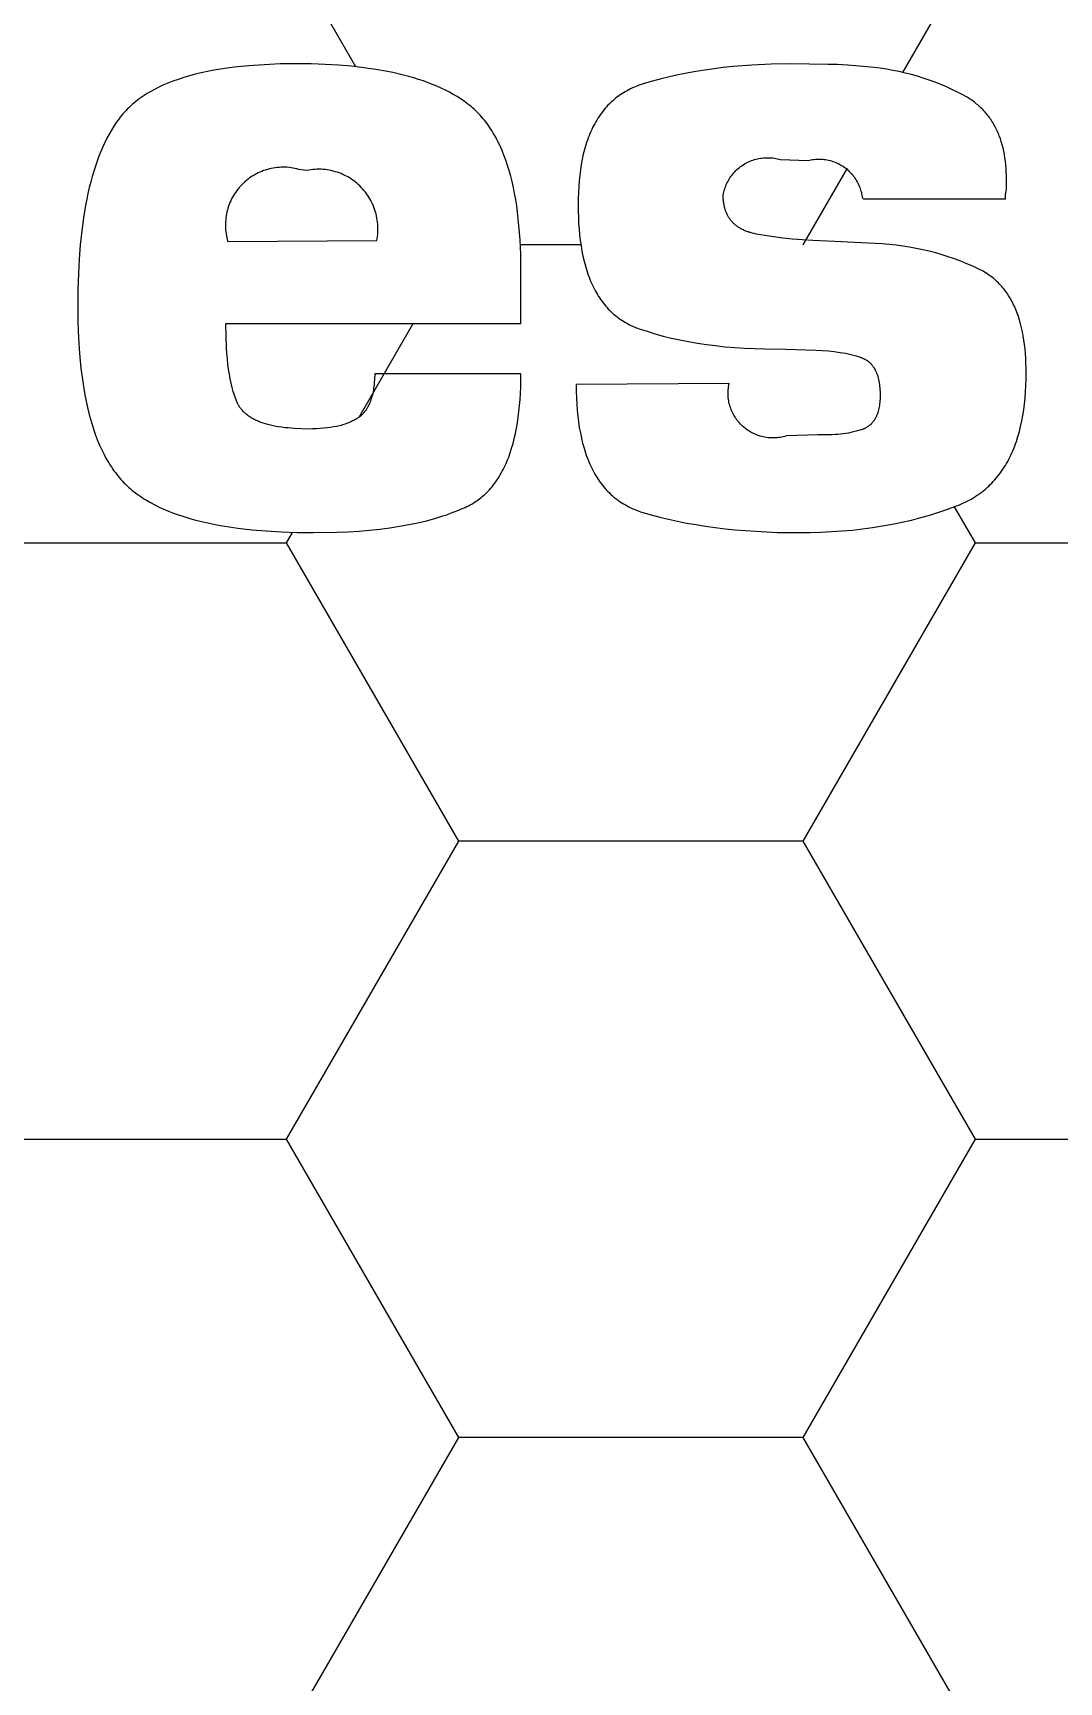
# Model space of a CAD drawing. Header units: millimetres. Extents: x 0 to 80, y 0 to 69.3.
# Drawn here: x 58.72 to 67.67, y 24.75 to 39.13 of the extents above; entities that cross this region are included whole.
import ezdxf

# ---------------------------------------------------------------- set-up
doc = ezdxf.new("R2010")
doc.units = ezdxf.units.MM
doc.header["$MEASUREMENT"] = 0
doc.layers.add('HEX_BACKGROUND', color=3, linetype='CONTINUOUS')
doc.layers.add('TEXT', color=5, linetype='CONTINUOUS')

msp = doc.modelspace()

# ---------------------------------------------------------------- linework, layer by layer
at = {"layer": 'HEX_BACKGROUND'}
for p, q in [((61.541, 38.832), (60.936, 39.88)), ((66.94, 39.88), (66.307, 38.783)), ((65.825, 37.948), (65.439, 37.28)), ((63.503, 37.28), (62.974, 37.28)), ((61.569, 35.776), (62.041, 36.594)), ((66.057, 36.21), (66.07, 36.188)), ((66.759, 34.994), (66.94, 34.68)), ((57.934, 34.68), (60.936, 34.68)), ((60.936, 34.68), (60.989, 34.772)), ((62.437, 32.08), (60.936, 34.68)), ((66.94, 34.68), (65.439, 32.08)), ((66.94, 34.68), (69.943, 34.68)), ((60.936, 29.48), (62.437, 32.08)), ((65.439, 32.08), (62.437, 32.08)), ((65.439, 32.08), (66.94, 29.48)), ((57.934, 29.48), (60.936, 29.48)), ((62.437, 26.88), (60.936, 29.48)), ((66.94, 29.48), (65.439, 26.88)), ((66.94, 29.48), (69.943, 29.48)), ((60.936, 24.28), (62.437, 26.88)), ((65.439, 26.88), (62.437, 26.88)), ((65.439, 26.88), (66.94, 24.28))]:
    msp.add_line(p, q, dxfattribs=at)
at = {"layer": 'TEXT'}
for p, q in [((60.48, 38.828), (60.419, 38.82)), ((60.607, 38.841), (60.48, 38.828)), ((60.74, 38.85), (60.607, 38.841)), ((60.88, 38.856), (60.74, 38.85)), ((61.026, 38.858), (60.88, 38.856)), ((61.152, 38.856), (61.026, 38.858)), ((61.273, 38.852), (61.152, 38.856)), ((61.39, 38.846), (61.273, 38.852)), ((61.503, 38.836), (61.39, 38.846)), ((61.611, 38.824), (61.503, 38.836)), ((64.827, 38.834), (64.745, 38.825)), ((64.993, 38.847), (64.827, 38.834)), ((65.163, 38.855), (64.993, 38.847)), ((65.338, 38.858), (65.163, 38.855)), ((65.656, 38.853), (65.338, 38.858)), ((65.742, 38.851), (65.656, 38.853)), ((65.828, 38.846), (65.742, 38.851)), ((66, 38.832), (65.828, 38.846)), ((66.057, 38.826), (66, 38.832)), ((66.113, 38.819), (66.057, 38.826)), ((59.901, 38.688), (59.858, 38.67)), ((59.945, 38.705), (59.901, 38.688)), ((59.992, 38.722), (59.945, 38.705)), ((60.039, 38.737), (59.992, 38.722)), ((60.089, 38.752), (60.039, 38.737)), ((60.14, 38.766), (60.089, 38.752)), ((60.192, 38.778), (60.14, 38.766)), ((60.247, 38.79), (60.192, 38.778)), ((60.303, 38.801), (60.247, 38.79)), ((60.36, 38.811), (60.303, 38.801)), ((60.419, 38.82), (60.36, 38.811)), ((61.715, 38.809), (61.611, 38.824)), ((61.815, 38.791), (61.715, 38.809)), ((61.863, 38.781), (61.815, 38.791)), ((61.91, 38.771), (61.863, 38.781)), ((61.956, 38.759), (61.91, 38.771)), ((62.001, 38.747), (61.956, 38.759)), ((62.045, 38.735), (62.001, 38.747)), ((62.088, 38.722), (62.045, 38.735)), ((62.129, 38.708), (62.088, 38.722)), ((62.17, 38.693), (62.129, 38.708)), ((62.209, 38.678), (62.17, 38.693)), ((64.055, 38.686), (64.037, 38.68)), ((64.128, 38.706), (64.055, 38.686)), ((64.202, 38.726), (64.128, 38.706)), ((64.276, 38.744), (64.202, 38.726)), ((64.352, 38.761), (64.276, 38.744)), ((64.428, 38.776), (64.352, 38.761)), ((64.506, 38.791), (64.428, 38.776)), ((64.585, 38.803), (64.506, 38.791)), ((64.664, 38.815), (64.585, 38.803)), ((64.745, 38.825), (64.664, 38.815)), ((66.169, 38.81), (66.113, 38.819)), ((66.224, 38.8), (66.169, 38.81)), ((66.278, 38.79), (66.224, 38.8)), ((66.332, 38.777), (66.278, 38.79)), ((66.385, 38.764), (66.332, 38.777)), ((66.437, 38.749), (66.385, 38.764)), ((66.489, 38.733), (66.437, 38.749)), ((66.54, 38.716), (66.489, 38.733)), ((66.591, 38.698), (66.54, 38.716)), ((66.641, 38.678), (66.591, 38.698)), ((59.636, 38.54), (59.62, 38.527)), ((59.652, 38.552), (59.636, 38.54)), ((59.669, 38.564), (59.652, 38.552)), ((59.686, 38.575), (59.669, 38.564)), ((59.703, 38.587), (59.686, 38.575)), ((59.721, 38.598), (59.703, 38.587)), ((59.74, 38.609), (59.721, 38.598)), ((59.758, 38.62), (59.74, 38.609)), ((59.778, 38.63), (59.758, 38.62)), ((59.797, 38.64), (59.778, 38.63)), ((59.817, 38.65), (59.797, 38.64)), ((59.858, 38.67), (59.817, 38.65)), ((62.247, 38.662), (62.209, 38.678)), ((62.285, 38.645), (62.247, 38.662)), ((62.321, 38.628), (62.285, 38.645)), ((62.356, 38.61), (62.321, 38.628)), ((62.39, 38.591), (62.356, 38.61)), ((62.423, 38.572), (62.39, 38.591)), ((62.454, 38.551), (62.423, 38.572)), ((62.485, 38.531), (62.454, 38.551)), ((63.79, 38.544), (63.777, 38.532)), ((63.803, 38.555), (63.79, 38.544)), ((63.817, 38.566), (63.803, 38.555)), ((63.831, 38.576), (63.817, 38.566)), ((63.845, 38.586), (63.831, 38.576)), ((63.859, 38.596), (63.845, 38.586)), ((63.874, 38.605), (63.859, 38.596)), ((63.889, 38.614), (63.874, 38.605)), ((63.905, 38.623), (63.889, 38.614)), ((63.92, 38.631), (63.905, 38.623)), ((63.936, 38.639), (63.92, 38.631)), ((63.952, 38.647), (63.936, 38.639)), ((63.969, 38.654), (63.952, 38.647)), ((63.986, 38.661), (63.969, 38.654)), ((64.003, 38.668), (63.986, 38.661)), ((64.02, 38.674), (64.003, 38.668)), ((64.037, 38.68), (64.02, 38.674)), ((66.691, 38.657), (66.641, 38.678)), ((66.739, 38.635), (66.691, 38.657)), ((66.788, 38.611), (66.739, 38.635)), ((66.835, 38.587), (66.788, 38.611)), ((66.859, 38.574), (66.835, 38.587)), ((66.87, 38.567), (66.859, 38.574)), ((66.881, 38.56), (66.87, 38.567)), ((66.892, 38.553), (66.881, 38.56)), ((66.903, 38.546), (66.892, 38.553)), ((66.914, 38.538), (66.903, 38.546)), ((66.924, 38.531), (66.914, 38.538)), ((59.495, 38.405), (59.484, 38.391)), ((59.508, 38.42), (59.495, 38.405)), ((59.52, 38.434), (59.508, 38.42)), ((59.533, 38.448), (59.52, 38.434)), ((59.547, 38.462), (59.533, 38.448)), ((59.561, 38.475), (59.547, 38.462)), ((59.575, 38.489), (59.561, 38.475)), ((59.589, 38.502), (59.575, 38.489)), ((59.604, 38.515), (59.589, 38.502)), ((59.62, 38.527), (59.604, 38.515)), ((62.515, 38.509), (62.485, 38.531)), ((62.529, 38.498), (62.515, 38.509)), ((62.543, 38.487), (62.529, 38.498)), ((62.557, 38.475), (62.543, 38.487)), ((62.571, 38.463), (62.557, 38.475)), ((62.585, 38.45), (62.571, 38.463)), ((62.598, 38.437), (62.585, 38.45)), ((62.611, 38.424), (62.598, 38.437)), ((62.624, 38.41), (62.611, 38.424)), ((62.636, 38.396), (62.624, 38.41)), ((62.649, 38.382), (62.636, 38.396)), ((63.661, 38.398), (63.651, 38.383)), ((63.671, 38.413), (63.661, 38.398)), ((63.682, 38.428), (63.671, 38.413)), ((63.693, 38.442), (63.682, 38.428)), ((63.704, 38.456), (63.693, 38.442)), ((63.715, 38.47), (63.704, 38.456)), ((63.727, 38.483), (63.715, 38.47)), ((63.739, 38.496), (63.727, 38.483)), ((63.751, 38.508), (63.739, 38.496)), ((63.764, 38.52), (63.751, 38.508)), ((63.777, 38.532), (63.764, 38.52)), ((66.934, 38.523), (66.924, 38.531)), ((66.944, 38.515), (66.934, 38.523)), ((66.954, 38.507), (66.944, 38.515)), ((66.964, 38.499), (66.954, 38.507)), ((66.973, 38.491), (66.964, 38.499)), ((66.983, 38.482), (66.973, 38.491)), ((66.992, 38.474), (66.983, 38.482)), ((67.001, 38.465), (66.992, 38.474)), ((67.01, 38.456), (67.001, 38.465)), ((67.018, 38.447), (67.01, 38.456)), ((67.027, 38.437), (67.018, 38.447)), ((67.035, 38.428), (67.027, 38.437)), ((67.043, 38.418), (67.035, 38.428)), ((67.051, 38.408), (67.043, 38.418)), ((67.059, 38.399), (67.051, 38.408)), ((67.066, 38.388), (67.059, 38.399)), ((59.409, 38.28), (59.389, 38.245)), ((59.429, 38.313), (59.409, 38.28)), ((59.45, 38.345), (59.429, 38.313)), ((59.461, 38.361), (59.45, 38.345)), ((59.472, 38.376), (59.461, 38.361)), ((59.484, 38.391), (59.472, 38.376)), ((62.661, 38.367), (62.649, 38.382)), ((62.673, 38.352), (62.661, 38.367)), ((62.684, 38.337), (62.673, 38.352)), ((62.696, 38.321), (62.684, 38.337)), ((62.707, 38.304), (62.696, 38.321)), ((62.718, 38.288), (62.707, 38.304)), ((62.729, 38.271), (62.718, 38.288)), ((62.739, 38.254), (62.729, 38.271)), ((62.75, 38.236), (62.739, 38.254)), ((63.589, 38.266), (63.581, 38.248)), ((63.597, 38.284), (63.589, 38.266)), ((63.605, 38.301), (63.597, 38.284)), ((63.614, 38.318), (63.605, 38.301)), ((63.623, 38.335), (63.614, 38.318)), ((63.632, 38.351), (63.623, 38.335)), ((63.641, 38.367), (63.632, 38.351)), ((63.651, 38.383), (63.641, 38.367)), ((67.073, 38.378), (67.066, 38.388)), ((67.08, 38.368), (67.073, 38.378)), ((67.087, 38.357), (67.08, 38.368)), ((67.094, 38.346), (67.087, 38.357)), ((67.101, 38.335), (67.094, 38.346)), ((67.107, 38.324), (67.101, 38.335)), ((67.113, 38.313), (67.107, 38.324)), ((67.119, 38.302), (67.113, 38.313)), ((67.125, 38.29), (67.119, 38.302)), ((67.131, 38.278), (67.125, 38.29)), ((67.136, 38.266), (67.131, 38.278)), ((67.141, 38.254), (67.136, 38.266)), ((67.147, 38.242), (67.141, 38.254)), ((59.333, 38.133), (59.316, 38.093)), ((59.351, 38.172), (59.333, 38.133)), ((59.369, 38.209), (59.351, 38.172)), ((59.389, 38.245), (59.369, 38.209)), ((62.76, 38.218), (62.75, 38.236)), ((62.77, 38.199), (62.76, 38.218)), ((62.779, 38.181), (62.77, 38.199)), ((62.798, 38.142), (62.779, 38.181)), ((62.816, 38.102), (62.798, 38.142)), ((63.535, 38.111), (63.524, 38.069)), ((63.547, 38.152), (63.535, 38.111)), ((63.553, 38.172), (63.547, 38.152)), ((63.56, 38.191), (63.553, 38.172)), ((63.567, 38.211), (63.56, 38.191)), ((63.574, 38.229), (63.567, 38.211)), ((63.581, 38.248), (63.574, 38.229)), ((67.151, 38.23), (67.147, 38.242)), ((67.161, 38.204), (67.151, 38.23)), ((67.169, 38.179), (67.161, 38.204)), ((67.177, 38.152), (67.169, 38.179)), ((67.184, 38.125), (67.177, 38.152)), ((67.19, 38.097), (67.184, 38.125)), ((59.269, 37.966), (59.255, 37.921)), ((59.284, 38.01), (59.269, 37.966)), ((59.3, 38.052), (59.284, 38.01)), ((59.316, 38.093), (59.3, 38.052)), ((62.832, 38.06), (62.816, 38.102)), ((62.848, 38.017), (62.832, 38.06)), ((62.863, 37.972), (62.848, 38.017)), ((62.877, 37.926), (62.863, 37.972)), ((63.506, 37.981), (63.499, 37.934)), ((63.515, 38.026), (63.506, 37.981)), ((63.524, 38.069), (63.515, 38.026)), ((64.896, 37.961), (64.907, 37.969)), ((64.907, 37.969), (64.918, 37.977)), ((64.918, 37.977), (64.929, 37.984)), ((64.929, 37.984), (64.941, 37.991)), ((64.941, 37.991), (64.953, 37.997)), ((64.953, 37.997), (64.965, 38.003)), ((64.965, 38.003), (64.978, 38.008)), ((64.978, 38.008), (64.99, 38.014)), ((64.99, 38.014), (65.003, 38.018)), ((65.003, 38.018), (65.016, 38.022)), ((65.016, 38.022), (65.029, 38.026)), ((65.029, 38.026), (65.042, 38.029)), ((65.042, 38.029), (65.055, 38.032)), ((65.055, 38.032), (65.069, 38.035)), ((65.069, 38.035), (65.082, 38.036)), ((65.082, 38.036), (65.096, 38.038)), ((65.096, 38.038), (65.109, 38.039)), ((65.109, 38.039), (65.123, 38.039)), ((65.123, 38.039), (65.136, 38.039)), ((65.136, 38.039), (65.15, 38.039)), ((65.15, 38.039), (65.163, 38.038)), ((65.163, 38.038), (65.177, 38.037)), ((65.177, 38.037), (65.19, 38.035)), ((65.19, 38.035), (65.204, 38.033)), ((65.204, 38.033), (65.217, 38.03)), ((65.217, 38.03), (65.23, 38.027)), ((65.23, 38.027), (65.243, 38.023)), ((65.243, 38.023), (65.484, 38.014)), ((65.484, 38.014), (65.497, 38.017)), ((65.497, 38.017), (65.509, 38.02)), ((65.509, 38.02), (65.522, 38.022)), ((65.522, 38.022), (65.535, 38.024)), ((65.535, 38.024), (65.548, 38.025)), ((65.548, 38.025), (65.561, 38.026)), ((65.561, 38.026), (65.574, 38.027)), ((65.574, 38.027), (65.586, 38.027)), ((65.586, 38.027), (65.599, 38.026)), ((65.599, 38.026), (65.612, 38.025)), ((65.612, 38.025), (65.625, 38.024)), ((65.625, 38.024), (65.638, 38.022)), ((65.638, 38.022), (65.651, 38.02)), ((65.651, 38.02), (65.663, 38.017)), ((65.663, 38.017), (65.676, 38.014)), ((65.676, 38.014), (65.688, 38.011)), ((65.688, 38.011), (65.701, 38.007)), ((65.701, 38.007), (65.713, 38.002)), ((65.713, 38.002), (65.725, 37.998)), ((65.725, 37.998), (65.737, 37.992)), ((65.737, 37.992), (65.749, 37.987)), ((65.749, 37.987), (65.76, 37.981)), ((65.76, 37.981), (65.771, 37.975)), ((65.771, 37.975), (65.782, 37.968)), ((65.782, 37.968), (65.793, 37.961)), ((67.196, 38.068), (67.19, 38.097)), ((67.201, 38.039), (67.196, 38.068)), ((67.205, 38.009), (67.201, 38.039)), ((67.208, 37.979), (67.205, 38.009)), ((67.211, 37.948), (67.208, 37.979)), ((59.228, 37.827), (59.216, 37.778)), ((59.241, 37.875), (59.228, 37.827)), ((59.255, 37.921), (59.241, 37.875)), ((60.573, 37.829), (60.56, 37.818)), ((60.586, 37.841), (60.573, 37.829)), ((60.6, 37.851), (60.586, 37.841)), ((60.614, 37.862), (60.6, 37.851)), ((60.628, 37.872), (60.614, 37.862)), ((60.643, 37.881), (60.628, 37.872)), ((60.658, 37.89), (60.643, 37.881)), ((60.673, 37.898), (60.658, 37.89)), ((60.688, 37.906), (60.673, 37.898)), ((60.704, 37.913), (60.688, 37.906)), ((60.72, 37.92), (60.704, 37.913)), ((60.736, 37.926), (60.72, 37.92)), ((60.753, 37.931), (60.736, 37.926)), ((60.769, 37.937), (60.753, 37.931)), ((60.786, 37.941), (60.769, 37.937)), ((60.803, 37.945), (60.786, 37.941)), ((60.82, 37.948), (60.803, 37.945)), ((60.837, 37.951), (60.82, 37.948)), ((60.854, 37.953), (60.837, 37.951)), ((60.871, 37.954), (60.854, 37.953)), ((60.889, 37.955), (60.871, 37.954)), ((60.906, 37.956), (60.889, 37.955)), ((60.923, 37.955), (60.906, 37.956)), ((60.941, 37.955), (60.923, 37.955)), ((60.958, 37.953), (60.941, 37.955)), ((60.975, 37.951), (60.958, 37.953)), ((60.992, 37.948), (60.975, 37.951)), ((61.009, 37.945), (60.992, 37.948)), ((61.026, 37.941), (61.009, 37.945)), ((61.043, 37.937), (61.026, 37.941)), ((61.112, 37.928), (61.043, 37.937)), ((61.13, 37.931), (61.112, 37.928)), ((61.147, 37.934), (61.13, 37.931)), ((61.165, 37.936), (61.147, 37.934)), ((61.183, 37.937), (61.165, 37.936)), ((61.201, 37.938), (61.183, 37.937)), ((61.219, 37.938), (61.201, 37.938)), ((61.237, 37.938), (61.219, 37.938)), ((61.254, 37.937), (61.237, 37.938)), ((61.272, 37.935), (61.254, 37.937)), ((61.29, 37.933), (61.272, 37.935)), ((61.308, 37.93), (61.29, 37.933)), ((61.325, 37.926), (61.308, 37.93)), ((61.343, 37.922), (61.325, 37.926)), ((61.36, 37.917), (61.343, 37.922)), ((61.377, 37.912), (61.36, 37.917)), ((61.394, 37.906), (61.377, 37.912)), ((61.411, 37.9), (61.394, 37.906)), ((61.427, 37.893), (61.411, 37.9)), ((61.443, 37.885), (61.427, 37.893)), ((61.459, 37.877), (61.443, 37.885)), ((61.475, 37.868), (61.459, 37.877)), ((61.49, 37.859), (61.475, 37.868)), ((61.505, 37.849), (61.49, 37.859)), ((61.52, 37.839), (61.505, 37.849)), ((61.534, 37.828), (61.52, 37.839)), ((61.548, 37.817), (61.534, 37.828)), ((62.891, 37.879), (62.877, 37.926)), ((62.903, 37.83), (62.891, 37.879)), ((62.914, 37.779), (62.903, 37.83)), ((63.488, 37.837), (63.484, 37.787)), ((63.493, 37.887), (63.488, 37.837)), ((63.499, 37.934), (63.493, 37.887)), ((64.776, 37.816), (64.783, 37.828)), ((64.783, 37.828), (64.789, 37.84)), ((64.789, 37.84), (64.796, 37.852)), ((64.796, 37.852), (64.803, 37.863)), ((64.803, 37.863), (64.811, 37.874)), ((64.811, 37.874), (64.819, 37.885)), ((64.819, 37.885), (64.827, 37.896)), ((64.827, 37.896), (64.836, 37.906)), ((64.836, 37.906), (64.845, 37.916)), ((64.845, 37.916), (64.855, 37.926)), ((64.855, 37.926), (64.864, 37.935)), ((64.864, 37.935), (64.875, 37.944)), ((64.875, 37.944), (64.885, 37.953)), ((64.885, 37.953), (64.896, 37.961)), ((65.793, 37.961), (65.804, 37.953)), ((65.804, 37.953), (65.814, 37.945)), ((65.814, 37.945), (65.824, 37.937)), ((65.824, 37.937), (65.834, 37.929)), ((65.834, 37.929), (65.843, 37.92)), ((65.843, 37.92), (65.852, 37.911)), ((65.852, 37.911), (65.861, 37.901)), ((65.861, 37.901), (65.87, 37.891)), ((65.87, 37.891), (65.878, 37.881)), ((65.878, 37.881), (65.885, 37.871)), ((65.885, 37.871), (65.893, 37.86)), ((65.893, 37.86), (65.9, 37.849)), ((65.9, 37.849), (65.907, 37.838)), ((65.907, 37.838), (65.913, 37.827)), ((65.913, 37.827), (65.919, 37.816)), ((67.212, 37.916), (67.211, 37.948)), ((67.214, 37.884), (67.212, 37.916)), ((67.214, 37.851), (67.214, 37.884)), ((67.214, 37.765), (67.214, 37.851)), ((59.194, 37.677), (59.184, 37.624)), ((59.204, 37.728), (59.194, 37.677)), ((59.216, 37.778), (59.204, 37.728)), ((60.457, 37.679), (60.45, 37.664)), ((60.465, 37.695), (60.457, 37.679)), ((60.474, 37.71), (60.465, 37.695)), ((60.483, 37.725), (60.474, 37.71)), ((60.493, 37.739), (60.483, 37.725)), ((60.503, 37.753), (60.493, 37.739)), ((60.513, 37.767), (60.503, 37.753)), ((60.524, 37.78), (60.513, 37.767)), ((60.536, 37.793), (60.524, 37.78)), ((60.548, 37.806), (60.536, 37.793)), ((60.56, 37.818), (60.548, 37.806)), ((61.561, 37.805), (61.548, 37.817)), ((61.575, 37.793), (61.561, 37.805)), ((61.587, 37.78), (61.575, 37.793)), ((61.599, 37.767), (61.587, 37.78)), ((61.611, 37.753), (61.599, 37.767)), ((61.623, 37.739), (61.611, 37.753)), ((61.633, 37.725), (61.623, 37.739)), ((61.644, 37.71), (61.633, 37.725)), ((61.653, 37.695), (61.644, 37.71)), ((61.663, 37.68), (61.653, 37.695)), ((61.671, 37.665), (61.663, 37.68)), ((62.925, 37.727), (62.914, 37.779)), ((62.934, 37.674), (62.925, 37.727)), ((63.481, 37.735), (63.479, 37.682)), ((63.479, 37.682), (63.479, 37.627)), ((63.484, 37.787), (63.481, 37.735)), ((64.744, 37.713), (64.746, 37.726)), ((64.744, 37.696), (64.744, 37.713)), ((64.745, 37.678), (64.744, 37.696)), ((64.746, 37.67), (64.745, 37.678)), ((64.746, 37.726), (64.749, 37.74)), ((64.749, 37.74), (64.753, 37.753)), ((64.753, 37.753), (64.757, 37.766)), ((64.757, 37.766), (64.761, 37.779)), ((64.761, 37.779), (64.766, 37.791)), ((64.766, 37.791), (64.771, 37.804)), ((64.771, 37.804), (64.776, 37.816)), ((65.919, 37.816), (65.924, 37.804)), ((65.924, 37.804), (65.929, 37.792)), ((65.929, 37.792), (65.934, 37.78)), ((65.934, 37.78), (65.938, 37.768)), ((65.938, 37.768), (65.942, 37.755)), ((65.942, 37.755), (65.946, 37.743)), ((65.946, 37.743), (65.949, 37.73)), ((65.949, 37.73), (65.953, 37.713)), ((65.953, 37.713), (65.957, 37.696)), ((65.957, 37.696), (65.962, 37.683)), ((65.962, 37.683), (65.966, 37.679)), ((65.966, 37.679), (67.205, 37.679)), ((67.205, 37.717), (67.214, 37.765)), ((67.205, 37.679), (67.205, 37.717)), ((59.184, 37.624), (59.165, 37.514)), ((60.409, 37.532), (60.407, 37.514)), ((60.412, 37.549), (60.409, 37.532)), ((60.416, 37.566), (60.412, 37.549)), ((60.42, 37.582), (60.416, 37.566)), ((60.425, 37.599), (60.42, 37.582)), ((60.43, 37.616), (60.425, 37.599)), ((60.436, 37.632), (60.43, 37.616)), ((60.442, 37.648), (60.436, 37.632)), ((60.45, 37.664), (60.442, 37.648)), ((61.68, 37.649), (61.671, 37.665)), ((61.687, 37.632), (61.68, 37.649)), ((61.694, 37.616), (61.687, 37.632)), ((61.701, 37.599), (61.694, 37.616)), ((61.707, 37.582), (61.701, 37.599)), ((61.712, 37.565), (61.707, 37.582)), ((61.717, 37.548), (61.712, 37.565)), ((61.721, 37.531), (61.717, 37.548)), ((62.943, 37.619), (62.934, 37.674)), ((62.95, 37.563), (62.943, 37.619)), ((62.957, 37.505), (62.95, 37.563)), ((63.479, 37.627), (63.479, 37.572)), ((63.479, 37.572), (63.481, 37.518)), ((64.746, 37.662), (64.746, 37.67)), ((64.747, 37.654), (64.746, 37.662)), ((64.748, 37.646), (64.747, 37.654)), ((64.75, 37.638), (64.748, 37.646)), ((64.751, 37.63), (64.75, 37.638)), ((64.752, 37.622), (64.751, 37.63)), ((64.754, 37.615), (64.752, 37.622)), ((64.756, 37.607), (64.754, 37.615)), ((64.758, 37.6), (64.756, 37.607)), ((64.76, 37.593), (64.758, 37.6)), ((64.762, 37.585), (64.76, 37.593)), ((64.764, 37.578), (64.762, 37.585)), ((64.767, 37.571), (64.764, 37.578)), ((64.769, 37.565), (64.767, 37.571)), ((64.772, 37.558), (64.769, 37.565)), ((64.775, 37.551), (64.772, 37.558)), ((64.778, 37.545), (64.775, 37.551)), ((64.781, 37.538), (64.778, 37.545)), ((64.784, 37.532), (64.781, 37.538)), ((64.788, 37.526), (64.784, 37.532)), ((59.15, 37.4), (59.137, 37.28)), ((59.165, 37.514), (59.15, 37.4)), ((60.405, 37.497), (60.403, 37.48)), ((60.403, 37.48), (60.403, 37.463)), ((60.403, 37.463), (60.403, 37.445)), ((60.403, 37.445), (60.403, 37.428)), ((60.403, 37.428), (60.404, 37.411)), ((60.404, 37.411), (60.406, 37.393)), ((60.407, 37.514), (60.405, 37.497)), ((60.406, 37.393), (60.408, 37.376)), ((61.724, 37.513), (61.721, 37.531)), ((61.727, 37.495), (61.724, 37.513)), ((61.73, 37.478), (61.727, 37.495)), ((61.731, 37.46), (61.73, 37.478)), ((61.733, 37.442), (61.731, 37.46)), ((61.731, 37.37), (61.732, 37.388)), ((61.732, 37.388), (61.733, 37.406)), ((61.733, 37.424), (61.733, 37.442)), ((61.733, 37.406), (61.733, 37.424)), ((62.963, 37.446), (62.957, 37.505)), ((62.972, 37.323), (62.963, 37.446)), ((63.481, 37.518), (63.483, 37.465)), ((63.483, 37.465), (63.487, 37.414)), ((63.487, 37.414), (63.492, 37.365)), ((64.791, 37.52), (64.788, 37.526)), ((64.795, 37.514), (64.791, 37.52)), ((64.799, 37.508), (64.795, 37.514)), ((64.803, 37.503), (64.799, 37.508)), ((64.807, 37.497), (64.803, 37.503)), ((64.811, 37.491), (64.807, 37.497)), ((64.816, 37.486), (64.811, 37.491)), ((64.821, 37.481), (64.816, 37.486)), ((64.825, 37.476), (64.821, 37.481)), ((64.83, 37.471), (64.825, 37.476)), ((64.835, 37.466), (64.83, 37.471)), ((64.84, 37.461), (64.835, 37.466)), ((64.845, 37.456), (64.84, 37.461)), ((64.851, 37.452), (64.845, 37.456)), ((64.856, 37.447), (64.851, 37.452)), ((64.862, 37.443), (64.856, 37.447)), ((64.868, 37.439), (64.862, 37.443)), ((64.874, 37.434), (64.868, 37.439)), ((64.88, 37.43), (64.874, 37.434)), ((64.886, 37.426), (64.88, 37.43)), ((64.893, 37.423), (64.886, 37.426)), ((64.899, 37.419), (64.893, 37.423)), ((64.906, 37.415), (64.899, 37.419)), ((64.913, 37.412), (64.906, 37.415)), ((64.92, 37.409), (64.913, 37.412)), ((64.927, 37.405), (64.92, 37.409)), ((64.934, 37.402), (64.927, 37.405)), ((64.942, 37.399), (64.934, 37.402)), ((64.949, 37.396), (64.942, 37.399)), ((64.957, 37.393), (64.949, 37.396)), ((64.965, 37.391), (64.957, 37.393)), ((64.973, 37.388), (64.965, 37.391)), ((64.981, 37.386), (64.973, 37.388)), ((59.137, 37.28), (59.128, 37.155)), ((60.408, 37.376), (60.411, 37.359)), ((60.411, 37.359), (60.415, 37.342)), ((60.415, 37.342), (60.419, 37.325)), ((60.419, 37.325), (60.423, 37.309)), ((60.423, 37.309), (61.723, 37.317)), ((61.723, 37.317), (61.726, 37.335)), ((61.726, 37.335), (61.729, 37.353)), ((61.729, 37.353), (61.731, 37.37)), ((62.978, 37.194), (62.972, 37.323)), ((63.492, 37.365), (63.497, 37.316)), ((63.497, 37.316), (63.504, 37.269)), ((63.504, 37.269), (63.512, 37.224)), ((64.997, 37.381), (64.981, 37.386)), ((65.014, 37.377), (64.997, 37.381)), ((65.032, 37.373), (65.014, 37.377)), ((65.106, 37.36), (65.032, 37.373)), ((65.183, 37.348), (65.106, 37.36)), ((65.264, 37.338), (65.183, 37.348)), ((65.347, 37.329), (65.264, 37.338)), ((65.435, 37.322), (65.347, 37.329)), ((65.525, 37.316), (65.435, 37.322)), ((65.716, 37.309), (65.525, 37.316)), ((65.889, 37.3), (65.716, 37.309)), ((66.069, 37.291), (65.889, 37.3)), ((66.13, 37.287), (66.069, 37.291)), ((66.191, 37.282), (66.13, 37.287)), ((66.251, 37.276), (66.191, 37.282)), ((66.31, 37.268), (66.251, 37.276)), ((66.368, 37.258), (66.31, 37.268)), ((66.426, 37.248), (66.368, 37.258)), ((66.484, 37.236), (66.426, 37.248)), ((59.128, 37.155), (59.121, 37.025)), ((62.98, 37.059), (62.978, 37.194)), ((63.512, 37.224), (63.521, 37.18)), ((63.521, 37.18), (63.531, 37.137)), ((63.531, 37.137), (63.542, 37.096)), ((66.54, 37.223), (66.484, 37.236)), ((66.597, 37.208), (66.54, 37.223)), ((66.652, 37.192), (66.597, 37.208)), ((66.707, 37.175), (66.652, 37.192)), ((66.762, 37.156), (66.707, 37.175)), ((66.815, 37.136), (66.762, 37.156)), ((66.868, 37.114), (66.815, 37.136)), ((66.921, 37.092), (66.868, 37.114)), ((59.121, 37.025), (59.117, 36.89)), ((62.98, 36.594), (62.98, 37.059)), ((63.542, 37.096), (63.554, 37.056)), ((63.554, 37.056), (63.56, 37.036)), ((63.56, 37.036), (63.567, 37.017)), ((63.567, 37.017), (63.574, 36.998)), ((63.574, 36.998), (63.581, 36.98)), ((63.581, 36.98), (63.588, 36.962)), ((63.588, 36.962), (63.596, 36.944)), ((66.973, 37.068), (66.921, 37.092)), ((66.986, 37.061), (66.973, 37.068)), ((66.998, 37.055), (66.986, 37.061)), ((67.011, 37.048), (66.998, 37.055)), ((67.023, 37.041), (67.011, 37.048)), ((67.035, 37.034), (67.023, 37.041)), ((67.047, 37.026), (67.035, 37.034)), ((67.058, 37.018), (67.047, 37.026)), ((67.07, 37.01), (67.058, 37.018)), ((67.081, 37.002), (67.07, 37.01)), ((67.092, 36.993), (67.081, 37.002)), ((67.103, 36.985), (67.092, 36.993)), ((67.113, 36.976), (67.103, 36.985)), ((67.124, 36.966), (67.113, 36.976)), ((67.134, 36.957), (67.124, 36.966)), ((67.144, 36.947), (67.134, 36.957)), ((59.117, 36.89), (59.115, 36.749)), ((63.596, 36.944), (63.604, 36.927)), ((63.604, 36.927), (63.612, 36.909)), ((63.612, 36.909), (63.621, 36.893)), ((63.621, 36.893), (63.629, 36.876)), ((63.629, 36.876), (63.638, 36.86)), ((63.638, 36.86), (63.648, 36.845)), ((63.648, 36.845), (63.657, 36.829)), ((63.657, 36.829), (63.667, 36.814)), ((63.667, 36.814), (63.677, 36.8)), ((67.154, 36.937), (67.144, 36.947)), ((67.163, 36.927), (67.154, 36.937)), ((67.173, 36.916), (67.163, 36.927)), ((67.182, 36.905), (67.173, 36.916)), ((67.191, 36.894), (67.182, 36.905)), ((67.2, 36.883), (67.191, 36.894)), ((67.208, 36.872), (67.2, 36.883)), ((67.217, 36.86), (67.208, 36.872)), ((67.225, 36.848), (67.217, 36.86)), ((67.233, 36.835), (67.225, 36.848)), ((67.24, 36.823), (67.233, 36.835)), ((67.248, 36.81), (67.24, 36.823)), ((59.115, 36.749), (59.117, 36.604)), ((63.677, 36.8), (63.687, 36.786)), ((63.687, 36.786), (63.698, 36.772)), ((63.698, 36.772), (63.708, 36.758)), ((63.708, 36.758), (63.72, 36.745)), ((63.72, 36.745), (63.731, 36.732)), ((63.731, 36.732), (63.742, 36.719)), ((63.742, 36.719), (63.754, 36.707)), ((63.754, 36.707), (63.766, 36.695)), ((63.766, 36.695), (63.779, 36.684)), ((63.779, 36.684), (63.791, 36.673)), ((63.791, 36.673), (63.804, 36.662)), ((67.255, 36.797), (67.248, 36.81)), ((67.263, 36.784), (67.255, 36.797)), ((67.269, 36.77), (67.263, 36.784)), ((67.276, 36.757), (67.269, 36.77)), ((67.283, 36.743), (67.276, 36.757)), ((67.289, 36.728), (67.283, 36.743)), ((67.295, 36.714), (67.289, 36.728)), ((67.307, 36.684), (67.295, 36.714)), ((67.318, 36.654), (67.307, 36.684)), ((59.117, 36.604), (59.122, 36.465)), ((60.408, 36.484), (60.406, 36.594)), ((60.406, 36.594), (62.98, 36.594)), ((63.804, 36.662), (63.818, 36.651)), ((63.818, 36.651), (63.831, 36.641)), ((63.831, 36.641), (63.845, 36.632)), ((63.845, 36.632), (63.859, 36.622)), ((63.859, 36.622), (63.873, 36.613)), ((63.873, 36.613), (63.887, 36.604)), ((63.887, 36.604), (63.902, 36.596)), ((63.902, 36.596), (63.917, 36.588)), ((63.917, 36.588), (63.932, 36.58)), ((63.932, 36.58), (63.948, 36.573)), ((63.948, 36.573), (63.963, 36.566)), ((63.963, 36.566), (63.979, 36.559)), ((63.979, 36.559), (63.996, 36.553)), ((63.996, 36.553), (64.012, 36.547)), ((64.012, 36.547), (64.08, 36.525)), ((67.328, 36.622), (67.318, 36.654)), ((67.337, 36.589), (67.328, 36.622)), ((67.346, 36.555), (67.337, 36.589)), ((67.353, 36.521), (67.346, 36.555)), ((59.122, 36.465), (59.131, 36.332)), ((60.412, 36.38), (60.408, 36.484)), ((64.08, 36.525), (64.149, 36.504)), ((64.149, 36.504), (64.22, 36.484)), ((64.22, 36.484), (64.292, 36.466)), ((64.292, 36.466), (64.366, 36.45)), ((64.366, 36.45), (64.442, 36.435)), ((64.442, 36.435), (64.519, 36.422)), ((64.519, 36.422), (64.598, 36.41)), ((64.598, 36.41), (64.678, 36.4)), ((64.678, 36.4), (64.76, 36.391)), ((64.76, 36.391), (64.844, 36.384)), ((64.844, 36.384), (64.929, 36.378)), ((67.36, 36.485), (67.353, 36.521)), ((67.366, 36.448), (67.36, 36.485)), ((67.372, 36.411), (67.366, 36.448)), ((67.376, 36.372), (67.372, 36.411)), ((59.131, 36.332), (59.143, 36.205)), ((60.416, 36.331), (60.412, 36.38)), ((60.42, 36.284), (60.416, 36.331)), ((60.425, 36.238), (60.42, 36.284)), ((60.431, 36.194), (60.425, 36.238)), ((64.929, 36.378), (65.016, 36.374)), ((65.016, 36.374), (65.104, 36.371)), ((65.104, 36.371), (65.286, 36.37)), ((65.286, 36.37), (65.553, 36.362)), ((65.553, 36.362), (65.608, 36.359)), ((65.608, 36.359), (65.661, 36.355)), ((65.661, 36.355), (65.713, 36.349)), ((65.713, 36.349), (65.763, 36.341)), ((65.763, 36.341), (65.787, 36.337)), ((65.787, 36.337), (65.811, 36.333)), ((65.811, 36.333), (65.834, 36.328)), ((65.834, 36.328), (65.857, 36.322)), ((65.857, 36.322), (65.88, 36.317)), ((65.88, 36.317), (65.902, 36.311)), ((65.902, 36.311), (65.923, 36.304)), ((65.923, 36.304), (65.944, 36.297)), ((65.944, 36.297), (65.95, 36.296)), ((65.95, 36.296), (65.955, 36.294)), ((65.955, 36.294), (65.96, 36.292)), ((65.96, 36.292), (65.965, 36.289)), ((65.965, 36.289), (65.97, 36.287)), ((65.97, 36.287), (65.974, 36.285)), ((65.974, 36.285), (65.979, 36.282)), ((65.979, 36.282), (65.984, 36.28)), ((65.984, 36.28), (65.988, 36.277)), ((65.988, 36.277), (65.993, 36.274)), ((65.993, 36.274), (65.997, 36.272)), ((65.997, 36.272), (66.002, 36.269)), ((66.002, 36.269), (66.006, 36.266)), ((66.006, 36.266), (66.01, 36.262)), ((66.01, 36.262), (66.014, 36.259)), ((66.014, 36.259), (66.018, 36.256)), ((66.018, 36.256), (66.022, 36.252)), ((66.022, 36.252), (66.026, 36.248)), ((66.026, 36.248), (66.029, 36.245)), ((66.029, 36.245), (66.033, 36.241)), ((66.033, 36.241), (66.037, 36.237)), ((67.38, 36.332), (67.376, 36.372)), ((67.382, 36.292), (67.38, 36.332)), ((67.384, 36.25), (67.382, 36.292)), ((67.386, 36.208), (67.384, 36.25)), ((59.143, 36.205), (59.158, 36.084)), ((60.437, 36.152), (60.431, 36.194)), ((60.445, 36.111), (60.437, 36.152)), ((60.453, 36.073), (60.445, 36.111)), ((61.704, 36.111), (61.701, 36.077)), ((61.706, 36.147), (61.704, 36.111)), ((61.706, 36.155), (61.706, 36.147)), ((62.98, 36.155), (61.706, 36.155)), ((62.978, 36.04), (62.98, 36.155)), ((66.037, 36.237), (66.04, 36.233)), ((66.04, 36.233), (66.043, 36.229)), ((66.043, 36.229), (66.047, 36.225)), ((66.047, 36.225), (66.05, 36.22)), ((66.05, 36.22), (66.053, 36.216)), ((66.053, 36.216), (66.056, 36.211)), ((66.056, 36.211), (66.059, 36.206)), ((66.059, 36.206), (66.062, 36.202)), ((66.062, 36.202), (66.065, 36.197)), ((66.065, 36.197), (66.068, 36.192)), ((66.068, 36.192), (66.07, 36.187)), ((66.07, 36.187), (66.073, 36.181)), ((66.073, 36.181), (66.075, 36.176)), ((66.075, 36.176), (66.078, 36.171)), ((66.078, 36.171), (66.08, 36.165)), ((66.08, 36.165), (66.082, 36.159)), ((66.082, 36.159), (66.085, 36.154)), ((66.085, 36.154), (66.087, 36.148)), ((66.087, 36.148), (66.089, 36.142)), ((66.089, 36.142), (66.092, 36.129)), ((66.092, 36.129), (66.096, 36.117)), ((66.096, 36.117), (66.099, 36.104)), ((66.099, 36.104), (66.102, 36.09)), ((67.384, 36.05), (67.385, 36.107)), ((67.385, 36.107), (67.386, 36.164)), ((67.386, 36.164), (67.386, 36.208)), ((59.158, 36.084), (59.168, 36.026)), ((59.168, 36.026), (59.177, 35.97)), ((59.177, 35.97), (59.188, 35.915)), ((60.462, 36.036), (60.453, 36.073)), ((60.471, 36.001), (60.462, 36.036)), ((60.477, 35.984), (60.471, 36.001)), ((60.482, 35.967), (60.477, 35.984)), ((60.487, 35.951), (60.482, 35.967)), ((60.493, 35.936), (60.487, 35.951)), ((61.68, 35.956), (61.676, 35.942)), ((61.684, 35.969), (61.68, 35.956)), ((61.687, 35.984), (61.684, 35.969)), ((61.69, 35.998), (61.687, 35.984)), ((61.693, 36.013), (61.69, 35.998)), ((61.695, 36.028), (61.693, 36.013)), ((61.698, 36.044), (61.695, 36.028)), ((61.7, 36.06), (61.698, 36.044)), ((61.701, 36.077), (61.7, 36.06)), ((62.972, 35.93), (62.975, 35.984)), ((62.975, 35.984), (62.978, 36.04)), ((64.795, 36.069), (63.461, 36.061)), ((63.461, 36.061), (63.462, 36.003)), ((63.462, 36.003), (63.464, 35.946)), ((64.786, 35.988), (64.787, 36.002)), ((64.787, 35.975), (64.786, 35.988)), ((64.787, 36.002), (64.788, 36.015)), ((64.787, 35.961), (64.787, 35.975)), ((64.788, 35.947), (64.787, 35.961)), ((64.788, 36.015), (64.789, 36.029)), ((64.789, 36.029), (64.791, 36.042)), ((64.791, 36.042), (64.793, 36.056)), ((64.793, 36.056), (64.795, 36.069)), ((66.102, 36.09), (66.104, 36.076)), ((66.104, 36.076), (66.106, 36.062)), ((66.106, 36.062), (66.108, 36.047)), ((66.108, 36.047), (66.11, 36.031)), ((66.11, 36.031), (66.111, 36.016)), ((66.111, 36.016), (66.112, 36)), ((66.112, 36), (66.112, 35.983)), ((66.112, 35.983), (66.112, 35.966)), ((66.112, 35.966), (66.112, 35.951)), ((66.112, 35.951), (66.112, 35.936)), ((67.377, 35.942), (67.381, 35.996)), ((67.381, 35.996), (67.384, 36.05)), ((59.188, 35.915), (59.2, 35.861)), ((59.2, 35.861), (59.213, 35.81)), ((59.213, 35.81), (59.226, 35.759)), ((60.499, 35.92), (60.493, 35.936)), ((60.505, 35.906), (60.499, 35.92)), ((60.508, 35.899), (60.505, 35.906)), ((60.512, 35.891), (60.508, 35.899)), ((60.515, 35.884), (60.512, 35.891)), ((60.519, 35.878), (60.515, 35.884)), ((60.523, 35.871), (60.519, 35.878)), ((60.527, 35.864), (60.523, 35.871)), ((60.532, 35.858), (60.527, 35.864)), ((60.537, 35.851), (60.532, 35.858)), ((60.541, 35.845), (60.537, 35.851)), ((60.546, 35.839), (60.541, 35.845)), ((60.552, 35.833), (60.546, 35.839)), ((60.557, 35.827), (60.552, 35.833)), ((60.563, 35.821), (60.557, 35.827)), ((60.569, 35.815), (60.563, 35.821)), ((60.575, 35.81), (60.569, 35.815)), ((60.581, 35.804), (60.575, 35.81)), ((61.605, 35.809), (61.601, 35.805)), ((61.608, 35.813), (61.605, 35.809)), ((61.612, 35.817), (61.608, 35.813)), ((61.615, 35.822), (61.612, 35.817)), ((61.619, 35.826), (61.615, 35.822)), ((61.622, 35.831), (61.619, 35.826)), ((61.626, 35.835), (61.622, 35.831)), ((61.629, 35.84), (61.626, 35.835)), ((61.632, 35.845), (61.629, 35.84)), ((61.635, 35.85), (61.632, 35.845)), ((61.638, 35.855), (61.635, 35.85)), ((61.641, 35.86), (61.638, 35.855)), ((61.644, 35.865), (61.641, 35.86)), ((61.647, 35.871), (61.644, 35.865)), ((61.652, 35.882), (61.647, 35.871)), ((61.658, 35.893), (61.652, 35.882)), ((61.663, 35.905), (61.658, 35.893)), ((61.667, 35.917), (61.663, 35.905)), ((61.672, 35.929), (61.667, 35.917)), ((61.676, 35.942), (61.672, 35.929)), ((62.956, 35.776), (62.962, 35.826)), ((62.962, 35.826), (62.968, 35.877)), ((62.968, 35.877), (62.972, 35.93)), ((63.464, 35.946), (63.467, 35.891)), ((63.467, 35.891), (63.471, 35.838)), ((63.471, 35.838), (63.476, 35.786)), ((64.79, 35.934), (64.788, 35.947)), ((64.792, 35.92), (64.79, 35.934)), ((64.794, 35.907), (64.792, 35.92)), ((64.797, 35.894), (64.794, 35.907)), ((64.801, 35.88), (64.797, 35.894)), ((64.805, 35.867), (64.801, 35.88)), ((64.809, 35.854), (64.805, 35.867)), ((64.814, 35.842), (64.809, 35.854)), ((64.819, 35.829), (64.814, 35.842)), ((64.825, 35.817), (64.819, 35.829)), ((64.831, 35.805), (64.825, 35.817)), ((66.089, 35.807), (66.087, 35.801)), ((66.091, 35.812), (66.089, 35.807)), ((66.092, 35.818), (66.091, 35.812)), ((66.094, 35.823), (66.092, 35.818)), ((66.096, 35.829), (66.094, 35.823)), ((66.099, 35.841), (66.096, 35.829)), ((66.102, 35.854), (66.099, 35.841)), ((66.104, 35.866), (66.102, 35.854)), ((66.106, 35.879), (66.104, 35.866)), ((66.108, 35.893), (66.106, 35.879)), ((66.11, 35.907), (66.108, 35.893)), ((66.111, 35.921), (66.11, 35.907)), ((66.112, 35.936), (66.111, 35.921)), ((67.357, 35.791), (67.365, 35.84)), ((67.365, 35.84), (67.371, 35.89)), ((67.371, 35.89), (67.377, 35.942)), ((59.226, 35.759), (59.24, 35.711)), ((59.24, 35.711), (59.255, 35.664)), ((59.255, 35.664), (59.271, 35.618)), ((60.588, 35.799), (60.581, 35.804)), ((60.594, 35.793), (60.588, 35.799)), ((60.601, 35.788), (60.594, 35.793)), ((60.609, 35.783), (60.601, 35.788)), ((60.616, 35.778), (60.609, 35.783)), ((60.624, 35.773), (60.616, 35.778)), ((60.631, 35.769), (60.624, 35.773)), ((60.639, 35.764), (60.631, 35.769)), ((60.647, 35.76), (60.639, 35.764)), ((60.656, 35.755), (60.647, 35.76)), ((60.664, 35.751), (60.656, 35.755)), ((60.673, 35.747), (60.664, 35.751)), ((60.682, 35.743), (60.673, 35.747)), ((60.692, 35.739), (60.682, 35.743)), ((60.701, 35.735), (60.692, 35.739)), ((60.711, 35.731), (60.701, 35.735)), ((60.731, 35.724), (60.711, 35.731)), ((60.751, 35.718), (60.731, 35.724)), ((60.773, 35.712), (60.751, 35.718)), ((60.795, 35.706), (60.773, 35.712)), ((60.819, 35.701), (60.795, 35.706)), ((60.843, 35.696), (60.819, 35.701)), ((60.867, 35.692), (60.843, 35.696)), ((60.893, 35.688), (60.867, 35.692)), ((60.92, 35.684), (60.893, 35.688)), ((60.947, 35.682), (60.92, 35.684)), ((60.975, 35.679), (60.947, 35.682)), ((61.005, 35.677), (60.975, 35.679)), ((61.065, 35.674), (61.005, 35.677)), ((61.129, 35.673), (61.065, 35.674)), ((61.163, 35.674), (61.129, 35.673)), ((61.196, 35.675), (61.163, 35.674)), ((61.228, 35.677), (61.196, 35.675)), ((61.259, 35.679), (61.228, 35.677)), ((61.289, 35.682), (61.259, 35.679)), ((61.318, 35.686), (61.289, 35.682)), ((61.345, 35.691), (61.318, 35.686)), ((61.372, 35.696), (61.345, 35.691)), ((61.398, 35.702), (61.372, 35.696)), ((61.411, 35.705), (61.398, 35.702)), ((61.423, 35.709), (61.411, 35.705)), ((61.435, 35.712), (61.423, 35.709)), ((61.447, 35.716), (61.435, 35.712)), ((61.458, 35.72), (61.447, 35.716)), ((61.47, 35.724), (61.458, 35.72)), ((61.481, 35.729), (61.47, 35.724)), ((61.491, 35.733), (61.481, 35.729)), ((61.502, 35.738), (61.491, 35.733)), ((61.512, 35.743), (61.502, 35.738)), ((61.522, 35.748), (61.512, 35.743)), ((61.532, 35.753), (61.522, 35.748)), ((61.542, 35.758), (61.532, 35.753)), ((61.551, 35.764), (61.542, 35.758)), ((61.555, 35.767), (61.551, 35.764)), ((61.56, 35.77), (61.555, 35.767)), ((61.564, 35.773), (61.56, 35.77)), ((61.569, 35.776), (61.564, 35.773)), ((61.573, 35.779), (61.569, 35.776)), ((61.577, 35.782), (61.573, 35.779)), ((61.581, 35.786), (61.577, 35.782)), ((61.585, 35.789), (61.581, 35.786)), ((61.589, 35.793), (61.585, 35.789)), ((61.593, 35.797), (61.589, 35.793)), ((61.597, 35.801), (61.593, 35.797)), ((61.601, 35.805), (61.597, 35.801)), ((62.932, 35.635), (62.941, 35.68)), ((62.941, 35.68), (62.949, 35.727)), ((62.949, 35.727), (62.956, 35.776)), ((63.476, 35.786), (63.482, 35.736)), ((63.482, 35.736), (63.489, 35.687)), ((63.489, 35.687), (63.498, 35.639)), ((64.837, 35.793), (64.831, 35.805)), ((64.844, 35.781), (64.837, 35.793)), ((64.852, 35.769), (64.844, 35.781)), ((64.859, 35.758), (64.852, 35.769)), ((64.867, 35.747), (64.859, 35.758)), ((64.876, 35.737), (64.867, 35.747)), ((64.885, 35.726), (64.876, 35.737)), ((64.894, 35.716), (64.885, 35.726)), ((64.904, 35.707), (64.894, 35.716)), ((64.913, 35.697), (64.904, 35.707)), ((64.924, 35.688), (64.913, 35.697)), ((64.934, 35.679), (64.924, 35.688)), ((64.945, 35.671), (64.934, 35.679)), ((64.956, 35.663), (64.945, 35.671)), ((64.968, 35.656), (64.956, 35.663)), ((65.944, 35.665), (65.923, 35.659)), ((65.95, 35.666), (65.944, 35.665)), ((65.955, 35.668), (65.95, 35.666)), ((65.96, 35.67), (65.955, 35.668)), ((65.965, 35.672), (65.96, 35.67)), ((65.97, 35.674), (65.965, 35.672)), ((65.974, 35.676), (65.97, 35.674)), ((65.979, 35.678), (65.974, 35.676)), ((65.984, 35.681), (65.979, 35.678)), ((65.988, 35.683), (65.984, 35.681)), ((65.993, 35.686), (65.988, 35.683)), ((65.997, 35.688), (65.993, 35.686)), ((66.002, 35.691), (65.997, 35.688)), ((66.006, 35.694), (66.002, 35.691)), ((66.01, 35.697), (66.006, 35.694)), ((66.014, 35.7), (66.01, 35.697)), ((66.018, 35.703), (66.014, 35.7)), ((66.022, 35.706), (66.018, 35.703)), ((66.026, 35.709), (66.022, 35.706)), ((66.029, 35.713), (66.026, 35.709)), ((66.033, 35.716), (66.029, 35.713)), ((66.037, 35.72), (66.033, 35.716)), ((66.04, 35.724), (66.037, 35.72)), ((66.043, 35.727), (66.04, 35.724)), ((66.047, 35.731), (66.043, 35.727)), ((66.05, 35.735), (66.047, 35.731)), ((66.053, 35.739), (66.05, 35.735)), ((66.056, 35.744), (66.053, 35.739)), ((66.059, 35.748), (66.056, 35.744)), ((66.062, 35.752), (66.059, 35.748)), ((66.065, 35.757), (66.062, 35.752)), ((66.068, 35.761), (66.065, 35.757)), ((66.07, 35.766), (66.068, 35.761)), ((66.073, 35.771), (66.07, 35.766)), ((66.075, 35.775), (66.073, 35.771)), ((66.078, 35.78), (66.075, 35.775)), ((66.08, 35.785), (66.078, 35.78)), ((66.082, 35.791), (66.08, 35.785)), ((66.085, 35.796), (66.082, 35.791)), ((66.087, 35.801), (66.085, 35.796)), ((67.327, 35.651), (67.338, 35.696)), ((67.338, 35.696), (67.348, 35.743)), ((67.348, 35.743), (67.357, 35.791)), ((59.271, 35.618), (59.288, 35.574)), ((59.288, 35.574), (59.306, 35.531)), ((59.306, 35.531), (59.325, 35.49)), ((62.899, 35.506), (62.911, 35.548)), ((62.911, 35.548), (62.922, 35.59)), ((62.922, 35.59), (62.932, 35.635)), ((63.498, 35.639), (63.507, 35.593)), ((63.507, 35.593), (63.518, 35.549)), ((63.518, 35.549), (63.53, 35.506)), ((64.979, 35.649), (64.968, 35.656)), ((64.991, 35.642), (64.979, 35.649)), ((65.003, 35.636), (64.991, 35.642)), ((65.015, 35.63), (65.003, 35.636)), ((65.028, 35.624), (65.015, 35.63)), ((65.041, 35.619), (65.028, 35.624)), ((65.053, 35.615), (65.041, 35.619)), ((65.066, 35.611), (65.053, 35.615)), ((65.08, 35.607), (65.066, 35.611)), ((65.093, 35.604), (65.08, 35.607)), ((65.106, 35.601), (65.093, 35.604)), ((65.12, 35.599), (65.106, 35.601)), ((65.133, 35.597), (65.12, 35.599)), ((65.147, 35.596), (65.133, 35.597)), ((65.16, 35.595), (65.147, 35.596)), ((65.174, 35.595), (65.16, 35.595)), ((65.188, 35.595), (65.174, 35.595)), ((65.201, 35.596), (65.188, 35.595)), ((65.215, 35.597), (65.201, 35.596)), ((65.228, 35.598), (65.215, 35.597)), ((65.242, 35.6), (65.228, 35.598)), ((65.255, 35.603), (65.242, 35.6)), ((65.268, 35.606), (65.255, 35.603)), ((65.282, 35.609), (65.268, 35.606)), ((65.295, 35.613), (65.282, 35.609)), ((65.57, 35.622), (65.295, 35.613)), ((65.596, 35.621), (65.57, 35.622)), ((65.621, 35.621), (65.596, 35.621)), ((65.646, 35.621), (65.621, 35.621)), ((65.671, 35.621), (65.646, 35.621)), ((65.695, 35.622), (65.671, 35.621)), ((65.72, 35.624), (65.695, 35.622)), ((65.743, 35.626), (65.72, 35.624)), ((65.767, 35.628), (65.743, 35.626)), ((65.79, 35.631), (65.767, 35.628)), ((65.813, 35.634), (65.79, 35.631)), ((65.836, 35.638), (65.813, 35.634)), ((65.858, 35.643), (65.836, 35.638)), ((65.88, 35.647), (65.858, 35.643)), ((65.902, 35.653), (65.88, 35.647)), ((65.923, 35.659), (65.902, 35.653)), ((67.278, 35.504), (67.286, 35.524)), ((67.286, 35.524), (67.293, 35.544)), ((67.293, 35.544), (67.301, 35.565)), ((67.301, 35.565), (67.314, 35.607)), ((67.314, 35.607), (67.327, 35.651)), ((59.325, 35.49), (59.344, 35.451)), ((59.344, 35.451), (59.364, 35.413)), ((59.364, 35.413), (59.375, 35.395)), ((59.375, 35.395), (59.386, 35.377)), ((59.386, 35.377), (59.397, 35.359)), ((62.85, 35.372), (62.858, 35.39)), ((62.858, 35.39), (62.865, 35.409)), ((62.865, 35.409), (62.873, 35.428)), ((62.873, 35.428), (62.886, 35.466)), ((62.886, 35.466), (62.899, 35.506)), ((63.53, 35.506), (63.537, 35.485)), ((63.537, 35.485), (63.543, 35.464)), ((63.543, 35.464), (63.55, 35.444)), ((63.55, 35.444), (63.557, 35.424)), ((63.557, 35.424), (63.565, 35.405)), ((63.565, 35.405), (63.573, 35.386)), ((63.573, 35.386), (63.581, 35.367)), ((67.215, 35.373), (67.225, 35.391)), ((67.225, 35.391), (67.234, 35.409)), ((67.234, 35.409), (67.244, 35.427)), ((67.244, 35.427), (67.253, 35.446)), ((67.253, 35.446), (67.261, 35.465)), ((67.261, 35.465), (67.27, 35.484)), ((67.27, 35.484), (67.278, 35.504)), ((59.397, 35.359), (59.408, 35.342)), ((59.408, 35.342), (59.419, 35.325)), ((59.419, 35.325), (59.431, 35.309)), ((59.431, 35.309), (59.443, 35.293)), ((59.443, 35.293), (59.455, 35.277)), ((59.455, 35.277), (59.467, 35.262)), ((59.467, 35.262), (59.479, 35.247)), ((59.479, 35.247), (59.492, 35.232)), ((59.492, 35.232), (59.505, 35.218)), ((62.77, 35.226), (62.78, 35.241)), ((62.78, 35.241), (62.79, 35.256)), ((62.79, 35.256), (62.799, 35.272)), ((62.799, 35.272), (62.808, 35.287)), ((62.808, 35.287), (62.817, 35.304)), ((62.817, 35.304), (62.826, 35.32)), ((62.826, 35.32), (62.834, 35.337)), ((62.834, 35.337), (62.842, 35.355)), ((62.842, 35.355), (62.85, 35.372)), ((63.581, 35.367), (63.589, 35.349)), ((63.589, 35.349), (63.598, 35.331)), ((63.598, 35.331), (63.607, 35.313)), ((63.607, 35.313), (63.616, 35.296)), ((63.616, 35.296), (63.625, 35.279)), ((63.625, 35.279), (63.635, 35.262)), ((63.635, 35.262), (63.645, 35.246)), ((63.645, 35.246), (63.656, 35.231)), ((67.112, 35.23), (67.125, 35.244)), ((67.125, 35.244), (67.137, 35.259)), ((67.137, 35.259), (67.149, 35.274)), ((67.149, 35.274), (67.161, 35.29)), ((67.161, 35.29), (67.172, 35.306)), ((67.172, 35.306), (67.183, 35.322)), ((67.183, 35.322), (67.194, 35.339)), ((67.194, 35.339), (67.205, 35.356)), ((67.205, 35.356), (67.215, 35.373)), ((59.505, 35.218), (59.518, 35.204)), ((59.518, 35.204), (59.531, 35.191)), ((59.531, 35.191), (59.545, 35.178)), ((59.545, 35.178), (59.558, 35.166)), ((59.558, 35.166), (59.572, 35.153)), ((59.572, 35.153), (59.587, 35.141)), ((59.587, 35.141), (59.602, 35.129)), ((59.602, 35.129), (59.617, 35.118)), ((59.617, 35.118), (59.632, 35.106)), ((59.632, 35.106), (59.648, 35.095)), ((59.648, 35.095), (59.664, 35.084)), ((62.646, 35.086), (62.658, 35.097)), ((62.658, 35.097), (62.671, 35.108)), ((62.671, 35.108), (62.683, 35.12)), ((62.683, 35.12), (62.694, 35.132)), ((62.694, 35.132), (62.706, 35.144)), ((62.706, 35.144), (62.717, 35.157)), ((62.717, 35.157), (62.728, 35.17)), ((62.728, 35.17), (62.739, 35.184)), ((62.739, 35.184), (62.75, 35.197)), ((62.75, 35.197), (62.76, 35.211)), ((62.76, 35.211), (62.77, 35.226)), ((63.656, 35.231), (63.666, 35.215)), ((63.666, 35.215), (63.677, 35.2)), ((63.677, 35.2), (63.688, 35.186)), ((63.688, 35.186), (63.7, 35.171)), ((63.7, 35.171), (63.712, 35.157)), ((63.712, 35.157), (63.724, 35.144)), ((63.724, 35.144), (63.736, 35.131)), ((63.736, 35.131), (63.749, 35.118)), ((63.749, 35.118), (63.762, 35.106)), ((63.762, 35.106), (63.775, 35.094)), ((63.775, 35.094), (63.788, 35.082)), ((66.938, 35.081), (66.954, 35.092)), ((66.954, 35.092), (66.97, 35.103)), ((66.97, 35.103), (66.986, 35.114)), ((66.986, 35.114), (67.001, 35.125)), ((67.001, 35.125), (67.016, 35.137)), ((67.016, 35.137), (67.03, 35.149)), ((67.03, 35.149), (67.045, 35.162)), ((67.045, 35.162), (67.059, 35.175)), ((67.059, 35.175), (67.073, 35.188)), ((67.073, 35.188), (67.086, 35.201)), ((67.086, 35.201), (67.099, 35.215)), ((67.099, 35.215), (67.112, 35.23)), ((59.664, 35.084), (59.681, 35.073)), ((59.681, 35.073), (59.697, 35.062)), ((59.697, 35.062), (59.715, 35.052)), ((59.715, 35.052), (59.75, 35.031)), ((59.75, 35.031), (59.787, 35.011)), ((59.787, 35.011), (59.825, 34.992)), ((59.825, 34.992), (59.865, 34.974)), ((59.865, 34.974), (59.906, 34.957)), ((59.906, 34.957), (59.949, 34.94)), ((62.366, 34.938), (62.399, 34.95)), ((62.399, 34.95), (62.431, 34.963)), ((62.431, 34.963), (62.463, 34.976)), ((62.463, 34.976), (62.493, 34.989)), ((62.493, 34.989), (62.508, 34.996)), ((62.508, 34.996), (62.523, 35.004)), ((62.523, 35.004), (62.538, 35.011)), ((62.538, 35.011), (62.552, 35.019)), ((62.552, 35.019), (62.566, 35.028)), ((62.566, 35.028), (62.58, 35.037)), ((62.58, 35.037), (62.594, 35.046)), ((62.594, 35.046), (62.607, 35.055)), ((62.607, 35.055), (62.62, 35.065)), ((62.62, 35.065), (62.633, 35.075)), ((62.633, 35.075), (62.646, 35.086)), ((63.788, 35.082), (63.802, 35.071)), ((63.802, 35.071), (63.816, 35.06)), ((63.816, 35.06), (63.83, 35.049)), ((63.83, 35.049), (63.845, 35.039)), ((63.845, 35.039), (63.86, 35.029)), ((63.86, 35.029), (63.875, 35.02)), ((63.875, 35.02), (63.891, 35.011)), ((63.891, 35.011), (63.906, 35.002)), ((63.906, 35.002), (63.922, 34.994)), ((63.922, 34.994), (63.939, 34.986)), ((63.939, 34.986), (63.955, 34.978)), ((63.955, 34.978), (63.972, 34.971)), ((63.972, 34.971), (63.989, 34.964)), ((63.989, 34.964), (64.007, 34.958)), ((64.007, 34.958), (64.024, 34.952)), ((64.024, 34.952), (64.042, 34.946)), ((64.042, 34.946), (64.116, 34.925)), ((66.546, 34.923), (66.625, 34.948)), ((66.625, 34.948), (66.703, 34.974)), ((66.703, 34.974), (66.779, 35.002)), ((66.779, 35.002), (66.798, 35.009)), ((66.798, 35.009), (66.817, 35.017)), ((66.817, 35.017), (66.835, 35.025)), ((66.835, 35.025), (66.853, 35.034)), ((66.853, 35.034), (66.87, 35.043)), ((66.87, 35.043), (66.888, 35.052)), ((66.888, 35.052), (66.905, 35.061)), ((66.905, 35.061), (66.922, 35.071)), ((66.922, 35.071), (66.938, 35.081)), ((59.949, 34.94), (59.993, 34.924)), ((59.993, 34.924), (60.039, 34.909)), ((60.039, 34.909), (60.085, 34.895)), ((60.085, 34.895), (60.134, 34.881)), ((60.134, 34.881), (60.183, 34.869)), ((60.183, 34.869), (60.235, 34.857)), ((60.235, 34.857), (60.287, 34.845)), ((60.287, 34.845), (60.341, 34.835)), ((60.341, 34.835), (60.397, 34.825)), ((60.397, 34.825), (60.512, 34.808)), ((60.512, 34.808), (60.632, 34.794)), ((61.66, 34.791), (61.749, 34.801)), ((61.749, 34.801), (61.836, 34.812)), ((61.836, 34.812), (61.92, 34.825)), ((61.92, 34.825), (62.001, 34.839)), ((62.001, 34.839), (62.08, 34.855)), ((62.08, 34.855), (62.155, 34.873)), ((62.155, 34.873), (62.228, 34.893)), ((62.228, 34.893), (62.299, 34.915)), ((62.299, 34.915), (62.333, 34.926)), ((62.333, 34.926), (62.366, 34.938)), ((64.116, 34.925), (64.191, 34.905)), ((64.191, 34.905), (64.267, 34.886)), ((64.267, 34.886), (64.346, 34.869)), ((64.346, 34.869), (64.425, 34.853)), ((64.425, 34.853), (64.507, 34.839)), ((64.507, 34.839), (64.589, 34.825)), ((64.589, 34.825), (64.674, 34.814)), ((64.674, 34.814), (64.76, 34.803)), ((64.76, 34.803), (64.848, 34.794)), ((65.87, 34.792), (65.959, 34.802)), ((65.959, 34.802), (66.046, 34.814)), ((66.046, 34.814), (66.133, 34.828)), ((66.133, 34.828), (66.218, 34.843)), ((66.218, 34.843), (66.302, 34.86)), ((66.302, 34.86), (66.385, 34.879)), ((66.385, 34.879), (66.466, 34.9)), ((66.466, 34.9), (66.546, 34.923)), ((60.632, 34.794), (60.759, 34.784)), ((60.759, 34.784), (60.891, 34.776)), ((60.891, 34.776), (61.029, 34.771)), ((61.029, 34.771), (61.172, 34.77)), ((61.172, 34.77), (61.375, 34.773)), ((61.375, 34.773), (61.473, 34.777)), ((61.473, 34.777), (61.568, 34.783)), ((61.568, 34.783), (61.66, 34.791)), ((64.848, 34.794), (65.028, 34.781)), ((65.028, 34.781), (65.214, 34.772)), ((65.214, 34.772), (65.407, 34.77)), ((65.407, 34.77), (65.502, 34.771)), ((65.502, 34.771), (65.596, 34.773)), ((65.596, 34.773), (65.688, 34.778)), ((65.688, 34.778), (65.78, 34.784)), ((65.78, 34.784), (65.87, 34.792))]:
    msp.add_line(p, q, dxfattribs=at)

doc.saveas('drawing.dxf')
